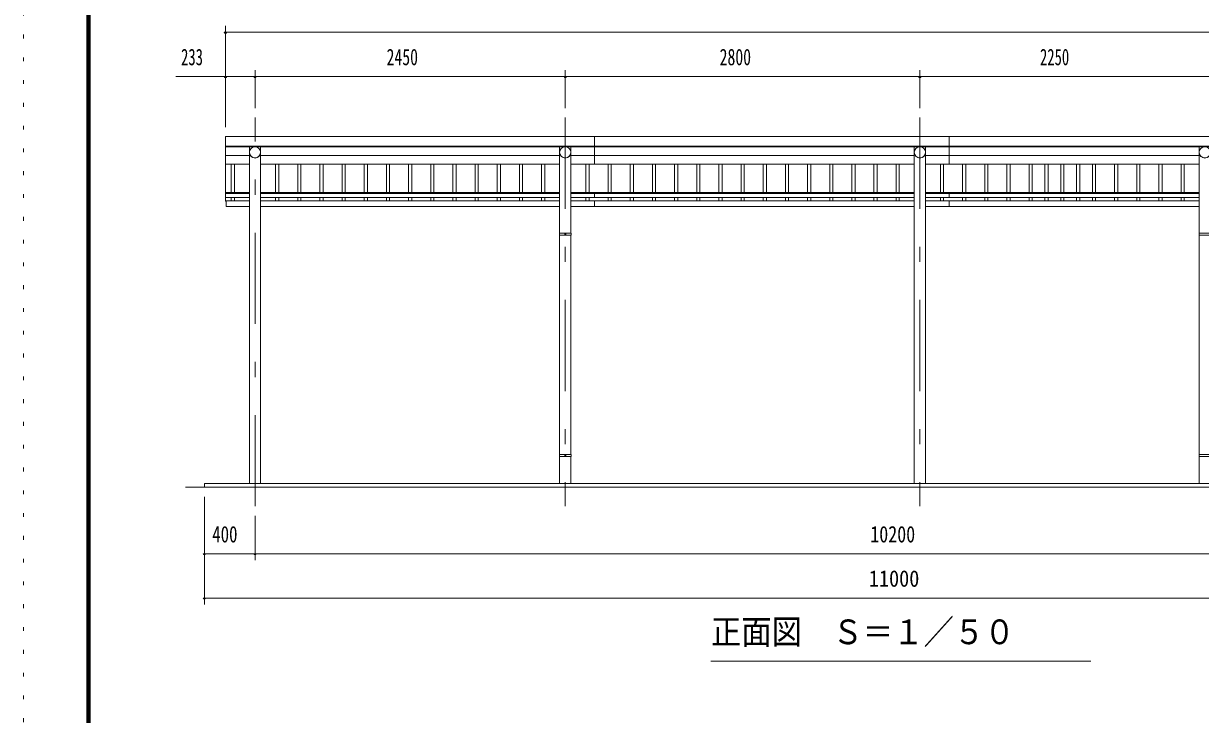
# Model space of a CAD drawing. Units: millimetres, scale not verified, with parts at other scales. Extents: x -25848 to 25858, y -10500 to 10500.
# Drawn here: x -3842 to 5451, y 0 to 5457 of the extents above; entities that cross this region are included whole.
import ezdxf
from ezdxf.enums import TextEntityAlignment as Align

# ---------------------------------------------------------------- set-up
doc = ezdxf.new("R2010")
doc.units = ezdxf.units.MM
doc.header["$LTSCALE"] = 60
doc.linetypes.add('USER3', pattern=[24, 12, -5, 2, -5])
doc.linetypes.add('USER4', pattern=[3, 0.5, -2.5])
for name, color, linetype, lineweight in [('0-2_1-05BOLD', 7, 'Continuous', 18), ('0-3_1-25CENTER', 3, 'USER3', 18), ('0-4_1-45THIN', 4, 'Continuous', 18), ('0-5_1-55DIM', 3, 'Continuous', 18), ('0-C_F-F1PAPER', 5, 'Continuous', 18), ('0-D_F-E_J_ADD', 5, 'USER4', 18)]:
    doc.layers.add(name, color=color, linetype=linetype, lineweight=lineweight)
doc.styles.add('ＭＳ ゴシック', font='')
doc.styles.get('ＭＳ ゴシック').set_extended_font_data('MS Gothic')

msp = doc.modelspace()

# ---------------------------------------------------------------- linework, layer by layer
at = {"layer": '0-2_1-05BOLD'}
for p, q in [((665.45, 4563.67), (665.45, 4345.48)), ((3465.44, 4345.48), (3465.44, 4563.67)), ((-2247.55, 4488.53), (8418.44, 4488.53)), ((8418.45, 4484.46), (-2247.55, 4484.46)), ((-2059.11, 4484.46), (-2059.11, 1824.67)), ((-1970, 1824.67), (-1970, 4484.46)), ((390.9, 4484.46), (390.9, 3800.67)), ((480, 3800.67), (480, 4484.46)), ((3190.89, 1824.67), (3190.89, 4484.46)), ((3280, 4484.46), (3280, 1824.67)), ((5440.89, 4484.46), (5440.89, 3800.67)), ((-2247.55, 4414.97), (-2059.11, 4414.97)), ((-1970, 4414.97), (390.9, 4414.97)), ((3190.9, 4414.97), (480, 4414.97)), ((5440.89, 4414.97), (3279.99, 4414.97)), ((-2059.11, 4345.48), (-2247.55, 4345.48)), ((390.9, 4345.48), (-1970, 4345.48)), ((480, 4345.48), (3190.9, 4345.48)), ((3279.99, 4345.48), (5440.89, 4345.48)), ((-2059.11, 4123.86), (-2247.55, 4123.86)), ((-2247.55, 4113.43), (-2059.11, 4113.43)), ((-1970, 4123.86), (390.9, 4123.86)), ((390.9, 4113.43), (-1970, 4113.43)), ((480, 4123.86), (3190.9, 4123.86)), ((3190.9, 4113.43), (480, 4113.43)), ((665.45, 4123.86), (665.45, 4083.82)), ((3279.99, 4123.86), (5440.89, 4123.86)), ((5440.89, 4113.43), (3279.99, 4113.43)), ((3465.44, 4123.86), (3465.44, 4083.82)), ((-2059.1, 4083.82), (-2247.55, 4083.82)), ((-2242.55, 4057.49), (-2059.1, 4057.49)), ((-1970, 4083.82), (390.9, 4083.82)), ((390.9, 4057.49), (-1970, 4057.49)), ((-1970, 4012.49), (390.9, 4012.49)), ((480, 4083.82), (3190.9, 4083.82)), ((3190.9, 4057.49), (480, 4057.49)), ((480, 4012.49), (3190.9, 4012.49)), ((665.45, 4057.49), (665.45, 4012.49)), ((3279.99, 4083.82), (5440.89, 4083.82)), ((5440.89, 4057.49), (3279.99, 4057.49)), ((3279.99, 4012.49), (5440.89, 4012.49)), ((3465.44, 4057.49), (3465.44, 4012.49)), ((390.9, 3784.67), (390.9, 2053.27)), ((432.39, 3800.67), (432.39, 3784.67)), ((432.39, 3792.67), (438.5, 3792.67)), ((438.5, 3784.67), (438.5, 3800.67)), ((480, 2053.27), (480, 3784.67)), ((5440.89, 3784.67), (5440.89, 2053.27)), ((432.39, 2053.27), (432.39, 2037.27)), ((438.5, 2045.27), (432.39, 2045.27)), ((438.5, 2037.27), (438.5, 2053.27)), ((390.9, 2037.27), (390.9, 1824.67)), ((480, 1824.67), (480, 2037.27)), ((5440.89, 2037.27), (5440.89, 1824.67)), ((-2564.55, 1794.67), (8735.44, 1794.67))]:
    msp.add_line(p, q, dxfattribs=at)
for points in [[(8418.44, 4563.67), (-2247.55, 4563.67), (-2247.55, 4054.91), (-2242.55, 4054.91)], [(-2242.55, 4057.49), (-2242.55, 4012.49), (-2059.1, 4012.49)], [(8585.44, 1824.67), (-2414.55, 1824.67), (-2414.55, 1794.67)]]:
    msp.add_lwpolyline(points, dxfattribs=at)
for points in [[(481.6, 3800.67), (481.6, 3784.67), (389.3, 3784.67), (389.3, 3800.67)], [(5531.6, 3784.67), (5531.6, 3800.67), (5439.29, 3800.67), (5439.29, 3784.67)], [(389.3, 2053.27), (389.3, 2037.27), (481.6, 2037.27), (481.6, 2053.27)], [(5531.6, 2037.27), (5531.6, 2053.27), (5439.29, 2053.27), (5439.29, 2037.27)]]:
    msp.add_lwpolyline(points, close=True, dxfattribs=at)
for centre in [(-2014.55, 4439.91), (435.45, 4439.91), (3235.44, 4439.91), (5485.44, 4439.91)]:
    msp.add_circle(centre, 44.55, dxfattribs=at)
for centre in [(-2014.55, 4439.22), (435.45, 4439.22), (3235.44, 4439.22), (5485.44, 4439.22)]:
    msp.add_arc(centre, 44.55, 180, 0, dxfattribs=at)
at = {"layer": '0-3_1-25CENTER'}
for p, q in [((-2014.55, 1644.67), (-2014.55, 4714.67)), ((435.45, 4714.67), (435.45, 1644.67)), ((3235.44, 4714.67), (3235.44, 1644.67))]:
    msp.add_line(p, q, dxfattribs=at)
at = {"layer": '0-4_1-45THIN'}
for p, q in [((-2202.05, 4123.86), (-2202.05, 4345.48)), ((-2177.05, 4345.48), (-2177.05, 4123.86)), ((-1852.05, 4345.48), (-1852.05, 4123.86)), ((-1827.05, 4123.86), (-1827.05, 4345.48)), ((-1677.05, 4123.86), (-1677.05, 4345.48)), ((-1652.05, 4345.48), (-1652.05, 4123.86)), ((-1502.05, 4345.48), (-1502.05, 4123.86)), ((-1477.05, 4123.86), (-1477.05, 4345.48)), ((-1327.05, 4123.86), (-1327.05, 4345.48)), ((-1302.05, 4345.48), (-1302.05, 4123.86)), ((-1152.05, 4345.48), (-1152.05, 4123.86)), ((-1127.05, 4123.86), (-1127.05, 4345.48)), ((-977.05, 4123.86), (-977.05, 4345.48)), ((-952.05, 4345.48), (-952.05, 4123.86)), ((-802.05, 4345.48), (-802.05, 4123.86)), ((-777.05, 4123.86), (-777.05, 4345.48)), ((-627.05, 4123.86), (-627.05, 4345.48)), ((-602.05, 4345.48), (-602.05, 4123.86)), ((-452.05, 4345.48), (-452.05, 4123.86)), ((-427.05, 4123.86), (-427.05, 4345.48)), ((-277.05, 4123.86), (-277.05, 4345.48)), ((-252.05, 4345.48), (-252.05, 4123.86)), ((-102.05, 4345.48), (-102.05, 4123.86)), ((-77.05, 4123.86), (-77.05, 4345.48)), ((72.95, 4123.86), (72.95, 4345.48)), ((97.95, 4345.48), (97.95, 4123.86)), ((247.95, 4345.48), (247.95, 4123.86)), ((272.95, 4123.86), (272.95, 4345.48)), ((597.95, 4123.86), (597.95, 4345.48)), ((622.95, 4345.48), (622.95, 4123.86)), ((772.95, 4345.48), (772.95, 4123.86)), ((797.95, 4123.86), (797.95, 4345.48)), ((947.95, 4123.86), (947.95, 4345.48)), ((972.95, 4345.48), (972.95, 4123.86)), ((1122.95, 4345.48), (1122.95, 4123.86)), ((1147.95, 4123.86), (1147.95, 4345.48)), ((1297.95, 4123.86), (1297.95, 4345.48)), ((1322.95, 4345.48), (1322.95, 4123.86)), ((1472.95, 4345.48), (1472.95, 4123.86)), ((1497.95, 4123.86), (1497.95, 4345.48)), ((1647.95, 4123.86), (1647.95, 4345.48)), ((1672.95, 4345.48), (1672.95, 4123.86)), ((1822.95, 4345.48), (1822.95, 4123.86)), ((1847.95, 4123.86), (1847.95, 4345.48)), ((1997.95, 4123.86), (1997.95, 4345.48)), ((2022.95, 4345.48), (2022.95, 4123.86)), ((2172.95, 4345.48), (2172.95, 4123.86)), ((2197.95, 4123.86), (2197.95, 4345.48)), ((2347.95, 4123.86), (2347.95, 4345.48)), ((2372.95, 4345.48), (2372.95, 4123.86)), ((2522.95, 4345.48), (2522.95, 4123.86)), ((2547.95, 4123.86), (2547.95, 4345.48)), ((2697.95, 4123.86), (2697.95, 4345.48)), ((2722.95, 4345.48), (2722.95, 4123.86)), ((2872.95, 4345.48), (2872.95, 4123.86)), ((2897.95, 4123.86), (2897.95, 4345.48)), ((3047.95, 4123.86), (3047.95, 4345.48)), ((3072.95, 4345.48), (3072.95, 4123.86)), ((3397.95, 4345.48), (3397.95, 4123.86)), ((3422.95, 4123.86), (3422.95, 4345.48)), ((3572.95, 4123.86), (3572.95, 4345.48)), ((3597.95, 4345.48), (3597.95, 4123.86)), ((3747.95, 4345.48), (3747.95, 4123.86)), ((3772.95, 4123.86), (3772.95, 4345.48)), ((3922.95, 4123.86), (3922.95, 4345.48)), ((3947.95, 4345.48), (3947.95, 4123.86)), ((4097.95, 4345.48), (4097.95, 4123.86)), ((4122.95, 4123.86), (4122.95, 4345.48)), ((4222.95, 4123.86), (4222.95, 4345.48)), ((4247.95, 4345.48), (4247.95, 4123.86)), ((4347.95, 4345.48), (4347.95, 4123.86)), ((4372.95, 4123.86), (4372.95, 4345.48)), ((4472.95, 4123.86), (4472.95, 4345.48)), ((4497.95, 4345.48), (4497.95, 4123.86)), ((4597.95, 4345.48), (4597.95, 4123.86)), ((4622.95, 4123.86), (4622.95, 4345.48)), ((4772.95, 4123.86), (4772.95, 4345.48)), ((4797.95, 4345.48), (4797.95, 4123.86)), ((4947.95, 4345.48), (4947.95, 4123.86)), ((4972.95, 4123.86), (4972.95, 4345.48)), ((5122.95, 4123.86), (5122.95, 4345.48)), ((5147.95, 4345.48), (5147.95, 4123.86)), ((5297.95, 4345.48), (5297.95, 4123.86)), ((5322.95, 4123.86), (5322.95, 4345.48)), ((-2202.05, 4057.49), (-2202.05, 4083.82)), ((-2177.05, 4083.82), (-2177.05, 4057.49)), ((-1852.05, 4083.82), (-1852.05, 4057.49)), ((-1827.05, 4057.49), (-1827.05, 4083.82)), ((-1677.05, 4057.49), (-1677.05, 4083.82)), ((-1652.05, 4083.82), (-1652.05, 4057.49)), ((-1502.05, 4083.82), (-1502.05, 4057.49)), ((-1477.05, 4057.49), (-1477.05, 4083.82)), ((-1327.05, 4057.49), (-1327.05, 4083.82)), ((-1302.05, 4083.82), (-1302.05, 4057.49)), ((-1152.05, 4083.82), (-1152.05, 4057.49)), ((-1127.05, 4057.49), (-1127.05, 4083.82)), ((-977.05, 4057.49), (-977.05, 4083.82)), ((-952.05, 4083.82), (-952.05, 4057.49)), ((-802.05, 4083.82), (-802.05, 4057.49)), ((-777.05, 4057.49), (-777.05, 4083.82)), ((-627.05, 4057.49), (-627.05, 4083.82)), ((-602.05, 4083.82), (-602.05, 4057.49)), ((-452.05, 4083.82), (-452.05, 4057.49)), ((-427.05, 4057.49), (-427.05, 4083.82)), ((-277.05, 4057.49), (-277.05, 4083.82)), ((-252.05, 4083.82), (-252.05, 4057.49)), ((-102.05, 4083.82), (-102.05, 4057.49)), ((-77.05, 4057.49), (-77.05, 4083.82)), ((72.95, 4057.49), (72.95, 4083.82)), ((97.95, 4083.82), (97.95, 4057.49)), ((247.95, 4083.82), (247.95, 4057.49)), ((272.95, 4057.49), (272.95, 4083.82)), ((597.95, 4057.49), (597.95, 4083.82)), ((622.95, 4083.82), (622.95, 4057.49)), ((772.95, 4083.82), (772.95, 4057.49)), ((797.95, 4057.49), (797.95, 4083.82)), ((947.95, 4057.49), (947.95, 4083.82)), ((972.95, 4083.82), (972.95, 4057.49)), ((1122.95, 4083.82), (1122.95, 4057.49)), ((1147.95, 4057.49), (1147.95, 4083.82)), ((1297.95, 4057.49), (1297.95, 4083.82)), ((1322.95, 4083.82), (1322.95, 4057.49)), ((1472.95, 4083.82), (1472.95, 4057.49)), ((1497.95, 4057.49), (1497.95, 4083.82)), ((1647.95, 4057.49), (1647.95, 4083.82)), ((1672.95, 4083.82), (1672.95, 4057.49)), ((1822.95, 4083.82), (1822.95, 4057.49)), ((1847.95, 4057.49), (1847.95, 4083.82)), ((1997.95, 4057.49), (1997.95, 4083.82)), ((2022.95, 4083.82), (2022.95, 4057.49)), ((2172.95, 4083.82), (2172.95, 4057.49)), ((2197.95, 4057.49), (2197.95, 4083.82)), ((2347.95, 4057.49), (2347.95, 4083.82)), ((2372.95, 4083.82), (2372.95, 4057.49)), ((2522.95, 4083.82), (2522.95, 4057.49)), ((2547.95, 4057.49), (2547.95, 4083.82)), ((2697.95, 4057.49), (2697.95, 4083.82)), ((2722.95, 4083.82), (2722.95, 4057.49)), ((2872.95, 4083.82), (2872.95, 4057.49)), ((2897.95, 4057.49), (2897.95, 4083.82)), ((3047.95, 4057.49), (3047.95, 4083.82)), ((3072.95, 4083.82), (3072.95, 4057.49)), ((3397.95, 4083.82), (3397.95, 4057.49)), ((3422.95, 4057.49), (3422.95, 4083.82)), ((3572.95, 4057.49), (3572.95, 4083.82)), ((3597.95, 4083.82), (3597.95, 4057.49)), ((3747.95, 4083.82), (3747.95, 4057.49)), ((3772.95, 4057.49), (3772.95, 4083.82)), ((3922.95, 4057.49), (3922.95, 4083.82)), ((3947.95, 4083.82), (3947.95, 4057.49)), ((4097.95, 4083.82), (4097.95, 4057.49)), ((4122.95, 4057.49), (4122.95, 4083.82)), ((4222.95, 4057.49), (4222.95, 4083.82)), ((4247.95, 4083.82), (4247.95, 4057.49)), ((4347.95, 4083.82), (4347.95, 4057.49)), ((4372.95, 4057.49), (4372.95, 4083.82)), ((4472.95, 4057.49), (4472.95, 4083.82)), ((4497.95, 4083.82), (4497.95, 4057.49)), ((4597.95, 4083.82), (4597.95, 4057.49)), ((4622.95, 4057.49), (4622.95, 4083.82)), ((4772.95, 4057.49), (4772.95, 4083.82)), ((4797.95, 4083.82), (4797.95, 4057.49)), ((4947.95, 4083.82), (4947.95, 4057.49)), ((4972.95, 4057.49), (4972.95, 4083.82)), ((5122.95, 4057.49), (5122.95, 4083.82)), ((5147.95, 4083.82), (5147.95, 4057.49)), ((5297.95, 4083.82), (5297.95, 4057.49)), ((5322.95, 4057.49), (5322.95, 4083.82))]:
    msp.add_line(p, q, dxfattribs=at)
at = {"layer": '0-5_1-55DIM'}
for p, q in [((-2247.55, 4639.67), (-2247.55, 5438.67)), ((-2237.55, 5388.67), (-2257.55, 5388.67)), ((-2247.55, 5388.67), (8418.45, 5388.67)), ((8810.95, 5038.67), (-2640.05, 5038.67)), ((-2237.55, 5038.67), (-2257.55, 5038.67)), ((-2004.55, 5038.67), (-2024.55, 5038.67)), ((-2014.55, 4789.67), (-2014.55, 5088.67)), ((445.45, 5038.67), (425.45, 5038.67)), ((435.45, 5088.67), (435.45, 4789.67)), ((3245.45, 5038.67), (3225.45, 5038.67)), ((3235.45, 5088.67), (3235.45, 4789.67)), ((-2414.55, 1719.67), (-2414.55, 869.67)), ((-2014.55, 1219.67), (-2014.55, 1569.67)), ((-2404.55, 1269.67), (-2424.55, 1269.67)), ((8585.45, 1269.67), (-2414.55, 1269.67)), ((-2004.55, 1269.67), (-2024.55, 1269.67)), ((-2404.55, 919.67), (-2424.55, 919.67)), ((-2414.55, 919.67), (8585.45, 919.67)), ((1585.44, 419.67), (4585.45, 419.67))]:
    msp.add_line(p, q, dxfattribs=at)
for centre in [(-2247.55, 5388.67), (-2247.55, 5038.67), (-2014.55, 5038.67), (435.45, 5038.67), (3235.45, 5038.67), (-2414.55, 1269.67), (-2014.55, 1269.67), (-2414.55, 919.67)]:
    msp.add_arc(centre, 10, 180, 0, dxfattribs=at)
at = {"layer": '0-C_F-F1PAPER'}
for points in [[(25357.78, -10000), (-3342.22, -10000), (-3342.22, 10100), (25357.78, 10100)], [(25355.28, -9997.5), (-3339.72, -9997.5), (-3339.72, 10097.5), (25355.28, 10097.5)], [(25352.78, -9995), (-3337.22, -9995), (-3337.22, 10095), (25352.78, 10095)], [(25350.28, -9992.5), (25350.28, 10092.5), (-3334.72, 10092.5), (-3334.72, -9992.5)], [(25347.78, -9990), (-3332.22, -9990), (-3332.22, 10090), (25347.78, 10090)], [(25345.28, -9987.5), (25345.28, 10087.5), (-3329.72, 10087.5), (-3329.72, -9987.5)], [(25342.78, -9985), (-3327.22, -9985), (-3327.22, 10085), (25342.78, 10085)], [(25340.28, -9982.5), (25340.28, 10082.5), (-3324.72, 10082.5), (-3324.72, -9982.5)], [(25337.78, -9980), (25337.78, 10080), (-3322.22, 10080), (-3322.22, -9980)], [(25335.28, -9977.5), (25335.28, 10077.5), (-3319.72, 10077.5), (-3319.72, -9977.5)], [(25332.78, -9975), (-3317.22, -9975), (-3317.22, 10075), (25332.78, 10075)]]:
    msp.add_lwpolyline(points, close=True, dxfattribs=at)
at = {"layer": '0-D_F-E_J_ADD'}
msp.add_lwpolyline([(25857.78, -10500), (-3842.22, -10500), (-3842.22, 10500), (25857.78, 10500)], close=True, dxfattribs=at)

# ---------------------------------------------------------------- texts
at = {"layer": '0-5_1-55DIM', "color": 7, "style": 'ＭＳ ゴシック'}
for s, height, width, p in [('233', 130.2, 0.65, (-2598.23, 5088.67)), ('2450', 130.2, 0.7, (-975.56, 5088.67)), ('2800', 130.2, 0.7, (1654.18, 5088.67)), ('2250', 130.2, 0.65, (4183.76, 5088.67)), ('400', 130.2, 0.75, (-2352.18, 1319.67)), ('10200', 130.2, 0.8, (2843.71, 1319.67)), ('11000', 130.2, 0.9, (2832.4, 969.67)), ('正面図\u3000Ｓ＝１／５０', 195.4, 0.9, (1585.44, 496.31))]:
    msp.add_text(s, height=height, dxfattribs=dict(at, width=width)).set_placement(p, align=Align.BOTTOM_LEFT)

doc.saveas('drawing.dxf')
